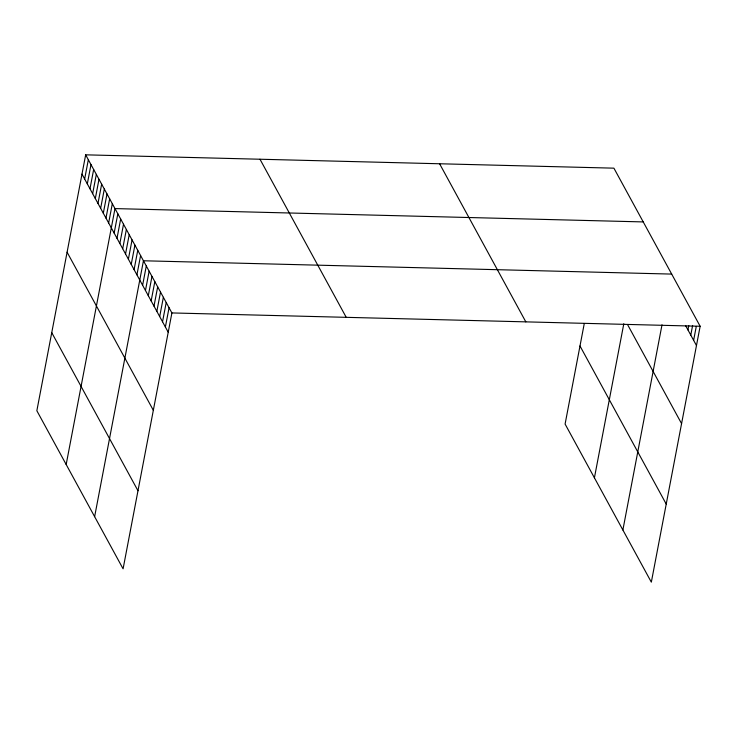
<?xml version="1.0" encoding="UTF-8"?>
<svg xmlns="http://www.w3.org/2000/svg" width="737" height="737" viewBox="0 0 737 737"><rect width="100%" height="100%" fill="white"/><g stroke="black" fill="none" stroke-linecap="round" stroke-linejoin="round"><path stroke-width="1.11" d="M85.667 154.834L36.85 410.739L123.088 568.835L171.905 312.939L85.667 154.834L613.912 168.165L700.15 326.261L651.333 582.166L565.095 424.061L584.257 323.626M84.654 179.008L88.329 159.726M87.316 183.891L90.992 164.609M89.988 188.773L93.663 169.501M92.65 193.665L96.326 174.383M95.313 198.548L98.998 179.266M97.984 203.44L101.66 184.158M100.647 208.322L104.322 189.04M103.309 213.214L106.994 193.932M105.981 218.097L109.656 198.815M108.643 222.989L112.319 203.707M66.173 464.494L114.99 208.589L643.235 221.92M114.152 233.085L117.828 213.813M116.999 238.309L120.675 219.027M119.845 243.523L123.521 224.241M122.692 248.738L126.368 229.465M125.539 253.961L129.215 234.679M128.385 259.175L132.061 239.893M131.232 264.399L134.908 245.117M134.079 269.613L137.755 250.331M136.925 274.827L140.601 255.546M94.631 516.665L143.448 260.769L671.693 274.09M142.61 285.265L146.294 265.983M145.456 290.479L149.132 271.198M148.303 295.703L151.979 276.421M151.149 300.917L154.825 281.635M153.996 306.131L157.672 286.85M156.843 311.355L160.519 292.073M159.689 316.569L163.365 297.287M162.536 321.783L166.212 302.502M165.383 327.007L169.059 307.725M594.418 477.816L623.806 323.755M622.876 529.986L662.01 324.824M687.934 329.89L688.754 325.607M690.781 335.114L692.623 325.468M693.628 340.328L696.281 326.399M171.905 312.939L700.15 326.261M685.567 325.542L696.474 345.542M627.509 324.501L681.578 423.628M579.991 345.975L666.23 504.08M439.593 163.761L525.831 321.866M259.986 159.238L346.224 317.334M81.991 174.116L168.229 332.221M67.095 252.201L153.333 410.306M51.747 332.654L137.985 490.759"/></g></svg>
